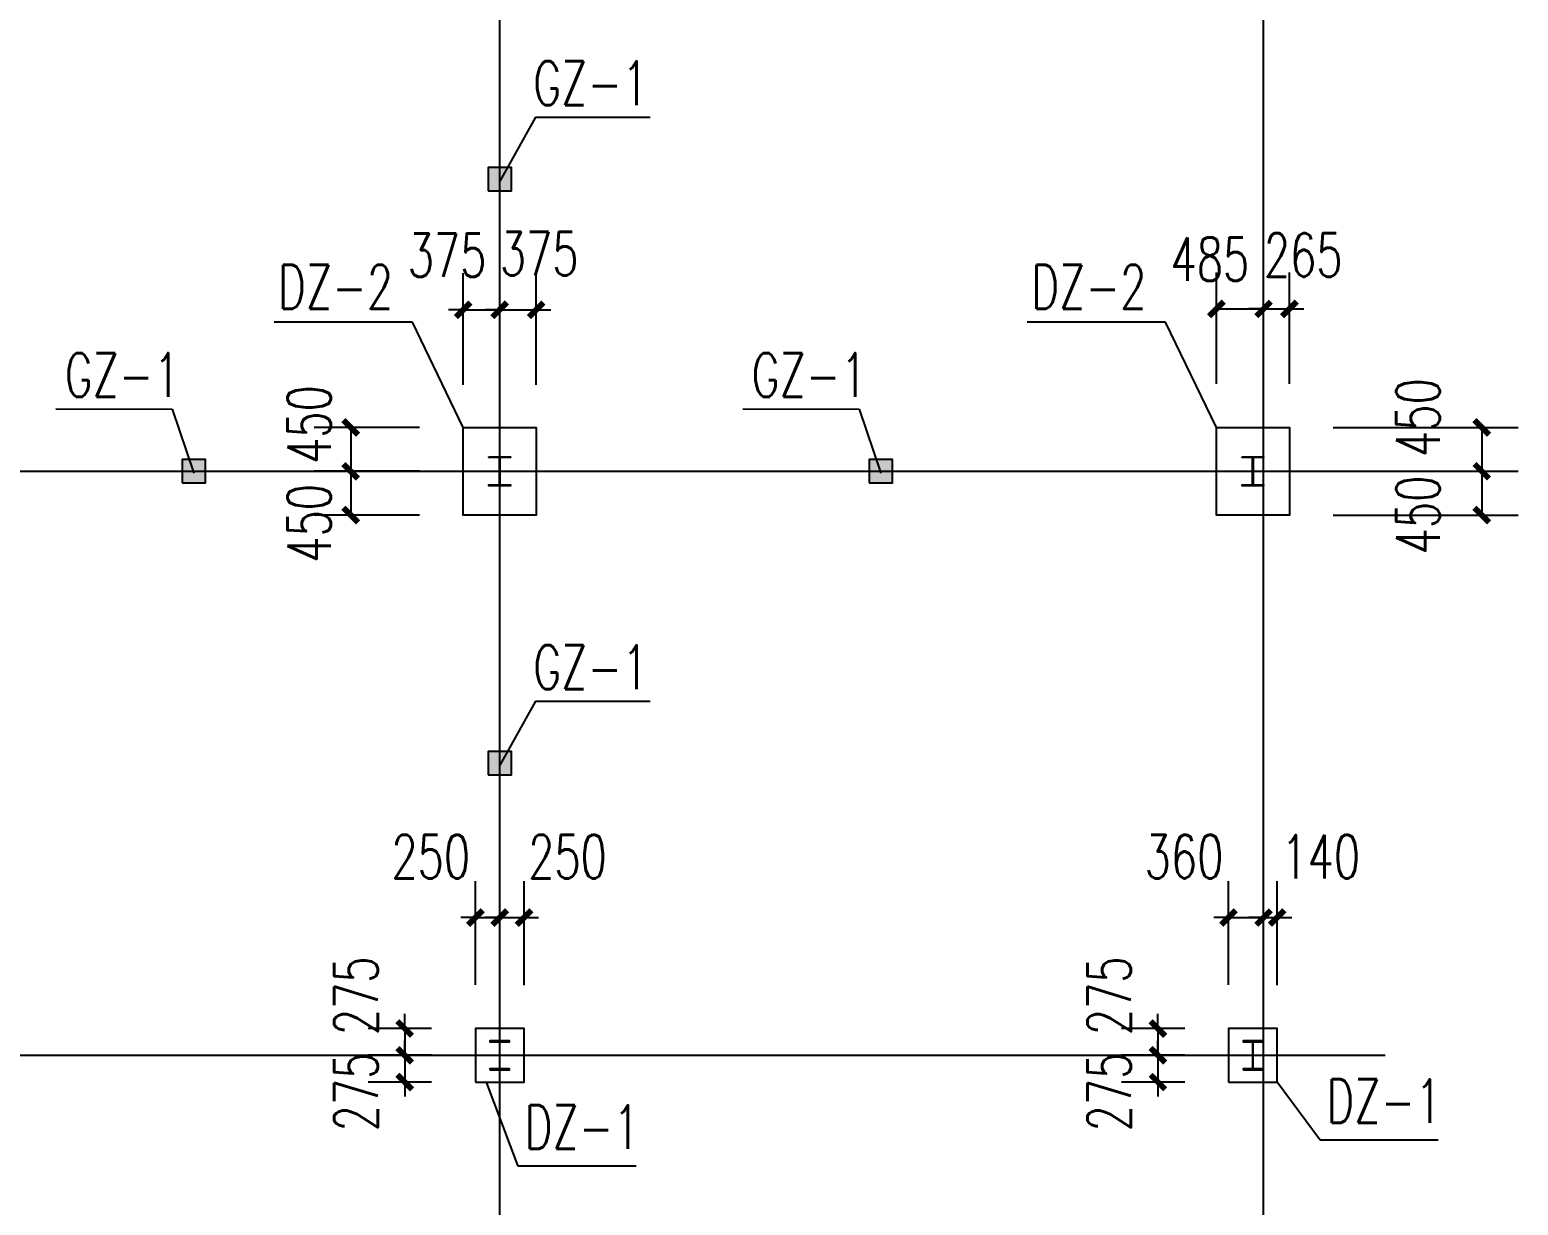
# Model space of a CAD drawing. Extents: x 180850 to 1400258, y 48356 to 327067.
# Drawn here: x 360893 to 376189, y 94595 to 106671 of the extents above; entities that cross this region are included whole.
import ezdxf

# ---------------------------------------------------------------- set-up
doc = ezdxf.new("R2010")
doc.units = 0
doc.header["$LTSCALE"] = 1000
for name, color, linetype in [('AXIS', 3, 'Continuous'), ('BASE_DE', 7, 'Continuous'), ('DIM_LEAD', 3, 'Continuous'), ('DOTE', 1, 'Continuous'), ('GZ', 50, 'Continuous'), ('YCX', 90, 'Continuous'), ('承台', 2, 'Continuous')]:
    doc.layers.add(name, color=color, linetype=linetype)
doc.styles.add('_TCH_DIM_T3', font='SIMPLEX', dxfattribs={"width": 0.705882, "bigfont": 'GBCBIG'})
doc.dimstyles.new('_TCH_ARCH&&150', dxfattribs={"dimtxt": 446.25, "dimasz": 150, "dimexe": 375, "dimexo": 450, "dimgap": 189.375, "dimtad": 1, "dimdec": 0, "dimzin": 0, "dimdsep": 46, "dimtxsty": '_TCH_DIM_T3', "dimblk": 'ARCHTICK', "dimcen": 0.09, "dimclrd": 3, "dimclre": 3, "dimclrt": 7, "dimazin": 2, "dimtfac": 1, "dimtdec": 0, "dimtix": 1, "dimtmove": 2, "dimatfit": 3, "dimfxl": 1, "dimtolj": 1, "dimtzin": 0, "dimarcsym": 0})
doc.dimstyles.new('TCH_150_1', dxfattribs={"dimtxt": 446.25, "dimasz": 150, "dimexe": 375, "dimexo": 450, "dimgap": 189.375, "dimtad": 1, "dimdec": 0, "dimzin": 0, "dimdsep": 46, "dimtxsty": '_TCH_DIM_T3', "dimblk": 'ARCHTICK', "dimcen": 0.09, "dimclrd": 256, "dimclre": 256, "dimclrt": 7, "dimazin": 2, "dimtfac": 1, "dimtdec": 0, "dimtix": 1, "dimtmove": 2, "dimatfit": 3, "dimfxl": 1, "dimtolj": 1, "dimtzin": 0, "dimarcsym": 0})

# ---------------------------------------------------------------- blocks, each defined once
blk = doc.blocks.new('A$C33B20A31')
at = {"layer": 'GZ'}
for points in [[(41540, 17900), (41760, 17900), (41760, 17890), (41657, 17890), (41653, 17885), (41653, 17615), (41657, 17610), (41760, 17610), (41760, 17600), (41540, 17600), (41540, 17610), (41643, 17610), (41647, 17615), (41647, 17885), (41643, 17890), (41540, 17890), (41540, 17900)], [(49280, 17900), (49500, 17900), (49500, 17890), (49397, 17890), (49393, 17885), (49393, 17615), (49397, 17610), (49500, 17610), (49500, 17600), (49280, 17600), (49280, 17610), (49383, 17610), (49387, 17615), (49387, 17885), (49383, 17890), (49280, 17890), (49280, 17900)], [(41550, 11600), (41750, 11600), (41750, 11610), (41657, 11610), (41653, 11615), (41653, 11885), (41657, 11890), (41750, 11890), (41750, 11900), (41550, 11900), (41550, 11890), (41643, 11890), (41647, 11885), (41647, 11615), (41643, 11610), (41550, 11610), (41550, 11600)], [(49290, 11600), (49490, 11600), (49490, 11610), (49397, 11610), (49393, 11615), (49393, 11885), (49397, 11890), (49490, 11890), (49490, 11900), (49290, 11900), (49290, 11890), (49383, 11890), (49387, 11885), (49387, 11615), (49383, 11610), (49290, 11610), (49290, 11600)]]:
    blk.add_lwpolyline(points, close=True, dxfattribs=at)
blk = doc.blocks.new('_ArchTick')
at = {"color": 0, "linetype": 'ByBlock', "const_width": 0.4}
blk.add_lwpolyline([(-0.5, -0.5), (0.5, 0.5)], dxfattribs=at)
blk = doc.blocks.new('*D1179')
at = {"color": 3, "lineweight": -2, "transparency": 16777216}
for p, q in [((373087, 103035), (373087, 104178)), ((373572, 103035), (373572, 104178)), ((373087, 103803), (373572, 103803))]:
    blk.add_line(p, q, dxfattribs=at)
at = {"layer": 'Defpoints', "color": 0, "transparency": 16777216}
for p in [(373572, 103803), (373087, 102585), (373572, 102585)]:
    blk.add_point(p, dxfattribs=at)
at = {"color": 3, "lineweight": -2, "transparency": 16777216, "xscale": 150, "yscale": 150, "zscale": 150, "rotation": 180}
blk.add_blockref('_ArchTick', (373087, 103803), dxfattribs=at)
at = {"color": 3, "lineweight": -2, "transparency": 16777216, "xscale": 150, "yscale": 150, "zscale": 150}
blk.add_blockref('_ArchTick', (373572, 103803), dxfattribs=at)
at = {"color": 7, "transparency": 16777216, "insert": (373020, 104313), "char_height": 446.2, "attachment_point": 5, "style": '_TCH_DIM_T3'}
blk.add_mtext('\\A1;485', dxfattribs=at)
blk = doc.blocks.new('*D1180')
at = {"color": 3, "lineweight": -2, "transparency": 16777216}
for p, q in [((373572, 103035), (373572, 104178)), ((373837, 103035), (373837, 104178)), ((373572, 103803), (373422, 103803)), ((373572, 103803), (373837, 103803)), ((373837, 103803), (373987, 103803))]:
    blk.add_line(p, q, dxfattribs=at)
at = {"layer": 'Defpoints', "color": 0, "transparency": 16777216}
for p in [(373837, 103803), (373572, 102585), (373837, 102585)]:
    blk.add_point(p, dxfattribs=at)
at = {"color": 3, "lineweight": -2, "transparency": 16777216, "xscale": 150, "yscale": 150, "zscale": 150}
blk.add_blockref('_ArchTick', (373572, 103803), dxfattribs=at)
at = {"color": 3, "lineweight": -2, "transparency": 16777216, "xscale": 150, "yscale": 150, "zscale": 150, "rotation": 180}
blk.add_blockref('_ArchTick', (373837, 103803), dxfattribs=at)
at = {"color": 7, "transparency": 16777216, "insert": (373979, 104357), "char_height": 446.2, "attachment_point": 5, "style": '_TCH_DIM_T3'}
blk.add_mtext('\\A1;265', dxfattribs=at)
blk = doc.blocks.new('*D1181')
at = {"color": 3, "lineweight": -2, "transparency": 16777216}
for p, q in [((365347, 103024), (365347, 104169)), ((365722, 103024), (365722, 104169)), ((365347, 103794), (365197, 103794)), ((365347, 103794), (365722, 103794)), ((365722, 103794), (365872, 103794))]:
    blk.add_line(p, q, dxfattribs=at)
at = {"layer": 'Defpoints', "color": 0, "transparency": 16777216}
for p in [(365722, 103794), (365347, 102574), (365722, 102574)]:
    blk.add_point(p, dxfattribs=at)
at = {"color": 3, "lineweight": -2, "transparency": 16777216, "xscale": 150, "yscale": 150, "zscale": 150}
blk.add_blockref('_ArchTick', (365347, 103794), dxfattribs=at)
at = {"color": 3, "lineweight": -2, "transparency": 16777216, "xscale": 150, "yscale": 150, "zscale": 150, "rotation": 180}
blk.add_blockref('_ArchTick', (365722, 103794), dxfattribs=at)
at = {"color": 7, "transparency": 16777216, "insert": (365182, 104354), "char_height": 446.2, "attachment_point": 5, "style": '_TCH_DIM_T3'}
blk.add_mtext('\\A1;375', dxfattribs=at)
blk = doc.blocks.new('*D1182')
at = {"color": 3, "lineweight": -2, "transparency": 16777216}
for p, q in [((365722, 103024), (365722, 104169)), ((366097, 103024), (366097, 104169)), ((365722, 103794), (365572, 103794)), ((365722, 103794), (366097, 103794)), ((366097, 103794), (366247, 103794))]:
    blk.add_line(p, q, dxfattribs=at)
at = {"layer": 'Defpoints', "color": 0, "transparency": 16777216}
for p in [(366097, 103794), (365722, 102574), (366097, 102574)]:
    blk.add_point(p, dxfattribs=at)
at = {"color": 3, "lineweight": -2, "transparency": 16777216, "xscale": 150, "yscale": 150, "zscale": 150}
blk.add_blockref('_ArchTick', (365722, 103794), dxfattribs=at)
at = {"color": 3, "lineweight": -2, "transparency": 16777216, "xscale": 150, "yscale": 150, "zscale": 150, "rotation": 180}
blk.add_blockref('_ArchTick', (366097, 103794), dxfattribs=at)
at = {"color": 7, "transparency": 16777216, "insert": (366128, 104371), "char_height": 446.2, "attachment_point": 5, "style": '_TCH_DIM_T3'}
blk.add_mtext('\\A1;375', dxfattribs=at)
blk = doc.blocks.new('*D1183')
at = {"color": 3, "lineweight": -2, "transparency": 16777216}
for p, q in [((374287, 102135), (376189, 102135)), ((375814, 102135), (375814, 101685)), ((374287, 101685), (376189, 101685))]:
    blk.add_line(p, q, dxfattribs=at)
at = {"layer": 'Defpoints', "color": 0, "transparency": 16777216}
for p in [(373837, 102135), (373837, 101685), (375814, 101685)]:
    blk.add_point(p, dxfattribs=at)
at = {"color": 3, "lineweight": -2, "transparency": 16777216, "xscale": 150, "yscale": 150, "zscale": 150}
for p, rotation in [((375814, 102135), 90), ((375814, 101685), 270)]:
    blk.add_blockref('_ArchTick', p, dxfattribs=dict(at, rotation=rotation))
at = {"color": 7, "transparency": 16777216, "insert": (375159, 101685), "char_height": 446.2, "attachment_point": 5, "rotation": 90, "style": '_TCH_DIM_T3'}
blk.add_mtext('\\A1;450', dxfattribs=at)
blk = doc.blocks.new('*D1184')
at = {"color": 3, "lineweight": -2, "transparency": 16777216}
for p, q in [((374287, 102585), (376189, 102585)), ((375814, 102585), (375814, 102135)), ((374287, 102135), (376189, 102135))]:
    blk.add_line(p, q, dxfattribs=at)
at = {"layer": 'Defpoints', "color": 0, "transparency": 16777216}
for p in [(373837, 102585), (373837, 102135), (375814, 102135)]:
    blk.add_point(p, dxfattribs=at)
at = {"color": 3, "lineweight": -2, "transparency": 16777216, "xscale": 150, "yscale": 150, "zscale": 150}
for p, rotation in [((375814, 102585), 90), ((375814, 102135), 270)]:
    blk.add_blockref('_ArchTick', p, dxfattribs=dict(at, rotation=rotation))
at = {"color": 7, "transparency": 16777216, "insert": (375159, 102686), "char_height": 446.2, "attachment_point": 5, "rotation": 90, "style": '_TCH_DIM_T3'}
blk.add_mtext('\\A1;450', dxfattribs=at)
blk = doc.blocks.new('*D1185')
at = {"color": 3, "lineweight": -2, "transparency": 16777216}
for p, q in [((364897, 102135), (363816, 102135)), ((364191, 102135), (364191, 101685)), ((364897, 101685), (363816, 101685))]:
    blk.add_line(p, q, dxfattribs=at)
at = {"layer": 'Defpoints', "color": 0, "transparency": 16777216}
for p in [(365347, 102135), (364191, 101685), (365347, 101685)]:
    blk.add_point(p, dxfattribs=at)
at = {"color": 3, "lineweight": -2, "transparency": 16777216, "xscale": 150, "yscale": 150, "zscale": 150}
for p, rotation in [((364191, 102135), 90), ((364191, 101685), 270)]:
    blk.add_blockref('_ArchTick', p, dxfattribs=dict(at, rotation=rotation))
at = {"color": 7, "transparency": 16777216, "insert": (363764, 101599), "char_height": 446.2, "attachment_point": 5, "rotation": 90, "style": '_TCH_DIM_T3'}
blk.add_mtext('\\A1;450', dxfattribs=at)
blk = doc.blocks.new('*D1186')
at = {"color": 3, "lineweight": -2, "transparency": 16777216}
for p, q in [((364897, 102585), (363816, 102585)), ((364191, 102585), (364191, 102135)), ((364897, 102135), (363816, 102135))]:
    blk.add_line(p, q, dxfattribs=at)
at = {"layer": 'Defpoints', "color": 0, "transparency": 16777216}
for p in [(365347, 102585), (364191, 102135), (365347, 102135)]:
    blk.add_point(p, dxfattribs=at)
at = {"color": 3, "lineweight": -2, "transparency": 16777216, "xscale": 150, "yscale": 150, "zscale": 150}
for p, rotation in [((364191, 102585), 90), ((364191, 102135), 270)]:
    blk.add_blockref('_ArchTick', p, dxfattribs=dict(at, rotation=rotation))
at = {"color": 7, "transparency": 16777216, "insert": (363764, 102615), "char_height": 446.2, "attachment_point": 5, "rotation": 90, "style": '_TCH_DIM_T3'}
blk.add_mtext('\\A1;450', dxfattribs=at)
blk = doc.blocks.new('*D1219')
at = {"layer": 'AXIS', "linetype": 'ByBlock', "lineweight": -2, "transparency": 16777216}
for p, q in [((365472, 96860), (365472, 97925)), ((365722, 96860), (365722, 97925)), ((365472, 97550), (365322, 97550)), ((365472, 97550), (365722, 97550)), ((365722, 97550), (365872, 97550))]:
    blk.add_line(p, q, dxfattribs=at)
at = {"layer": 'Defpoints', "color": 0, "linetype": 'ByBlock', "transparency": 16777216}
for p in [(365722, 97550), (365472, 96410), (365722, 96410)]:
    blk.add_point(p, dxfattribs=at)
at = {"layer": 'AXIS', "linetype": 'ByBlock', "lineweight": -2, "transparency": 16777216, "xscale": 150, "yscale": 150, "zscale": 150}
blk.add_blockref('_ArchTick', (365472, 97550), dxfattribs=at)
at = {"layer": 'AXIS', "linetype": 'ByBlock', "lineweight": -2, "transparency": 16777216, "xscale": 150, "yscale": 150, "zscale": 150, "rotation": 180}
blk.add_blockref('_ArchTick', (365722, 97550), dxfattribs=at)
at = {"layer": 'AXIS', "color": 7, "linetype": 'ByBlock', "transparency": 16777216, "insert": (365014, 98176), "char_height": 446.2, "attachment_point": 5, "style": '_TCH_DIM_T3'}
blk.add_mtext('\\A1;250', dxfattribs=at)
blk = doc.blocks.new('*D1220')
at = {"layer": 'AXIS', "linetype": 'ByBlock', "lineweight": -2, "transparency": 16777216}
for p, q in [((364746, 96135), (364746, 96285)), ((365022, 96135), (364371, 96135)), ((364746, 96135), (364746, 95860)), ((365022, 95860), (364371, 95860)), ((364746, 95860), (364746, 95710))]:
    blk.add_line(p, q, dxfattribs=at)
at = {"layer": 'Defpoints', "color": 0, "linetype": 'ByBlock', "transparency": 16777216}
for p in [(365472, 96135), (364746, 95860), (365472, 95860)]:
    blk.add_point(p, dxfattribs=at)
at = {"layer": 'AXIS', "linetype": 'ByBlock', "lineweight": -2, "transparency": 16777216, "xscale": 150, "yscale": 150, "zscale": 150}
for p, rotation in [((364746, 96135), 270), ((364746, 95860), 90)]:
    blk.add_blockref('_ArchTick', p, dxfattribs=dict(at, rotation=rotation))
at = {"layer": 'AXIS', "color": 7, "linetype": 'ByBlock', "transparency": 16777216, "insert": (364246, 95758), "char_height": 446.2, "attachment_point": 5, "rotation": 90, "style": '_TCH_DIM_T3'}
blk.add_mtext('\\A1;275', dxfattribs=at)
blk = doc.blocks.new('*D1221')
at = {"layer": 'AXIS', "linetype": 'ByBlock', "lineweight": -2, "transparency": 16777216}
for p, q in [((364746, 96410), (364746, 96560)), ((365022, 96410), (364371, 96410)), ((364746, 96410), (364746, 96135)), ((365022, 96135), (364371, 96135)), ((364746, 96135), (364746, 95985))]:
    blk.add_line(p, q, dxfattribs=at)
at = {"layer": 'Defpoints', "color": 0, "linetype": 'ByBlock', "transparency": 16777216}
for p in [(365472, 96410), (364746, 96135), (365472, 96135)]:
    blk.add_point(p, dxfattribs=at)
at = {"layer": 'AXIS', "linetype": 'ByBlock', "lineweight": -2, "transparency": 16777216, "xscale": 150, "yscale": 150, "zscale": 150}
for p, rotation in [((364746, 96410), 270), ((364746, 96135), 90)]:
    blk.add_blockref('_ArchTick', p, dxfattribs=dict(at, rotation=rotation))
at = {"layer": 'AXIS', "color": 7, "linetype": 'ByBlock', "transparency": 16777216, "insert": (364246, 96746), "char_height": 446.2, "attachment_point": 5, "rotation": 90, "style": '_TCH_DIM_T3'}
blk.add_mtext('\\A1;275', dxfattribs=at)
blk = doc.blocks.new('*D1222')
at = {"layer": 'AXIS', "linetype": 'ByBlock', "lineweight": -2, "transparency": 16777216}
for p, q in [((365722, 96860), (365722, 97925)), ((365972, 96854), (365972, 97925)), ((365722, 97550), (365572, 97550)), ((365722, 97550), (365972, 97550)), ((365972, 97550), (366122, 97550))]:
    blk.add_line(p, q, dxfattribs=at)
at = {"layer": 'Defpoints', "color": 0, "linetype": 'ByBlock', "transparency": 16777216}
for p in [(365972, 97550), (365722, 96410), (365972, 96404)]:
    blk.add_point(p, dxfattribs=at)
at = {"layer": 'AXIS', "linetype": 'ByBlock', "lineweight": -2, "transparency": 16777216, "xscale": 150, "yscale": 150, "zscale": 150}
blk.add_blockref('_ArchTick', (365722, 97550), dxfattribs=at)
at = {"layer": 'AXIS', "linetype": 'ByBlock', "lineweight": -2, "transparency": 16777216, "xscale": 150, "yscale": 150, "zscale": 150, "rotation": 180}
blk.add_blockref('_ArchTick', (365972, 97550), dxfattribs=at)
at = {"layer": 'AXIS', "color": 7, "linetype": 'ByBlock', "transparency": 16777216, "insert": (366419, 98176), "char_height": 446.2, "attachment_point": 5, "style": '_TCH_DIM_T3'}
blk.add_mtext('\\A1;250', dxfattribs=at)
blk = doc.blocks.new('*D1223')
at = {"layer": 'AXIS', "linetype": 'ByBlock', "lineweight": -2, "transparency": 16777216}
for p, q in [((373212, 96860), (373212, 97925)), ((373572, 96860), (373572, 97925)), ((373212, 97550), (373062, 97550)), ((373212, 97550), (373572, 97550)), ((373572, 97550), (373722, 97550))]:
    blk.add_line(p, q, dxfattribs=at)
at = {"layer": 'Defpoints', "color": 0, "linetype": 'ByBlock', "transparency": 16777216}
for p in [(373572, 97550), (373212, 96410), (373572, 96410)]:
    blk.add_point(p, dxfattribs=at)
at = {"layer": 'AXIS', "linetype": 'ByBlock', "lineweight": -2, "transparency": 16777216, "xscale": 150, "yscale": 150, "zscale": 150}
blk.add_blockref('_ArchTick', (373212, 97550), dxfattribs=at)
at = {"layer": 'AXIS', "linetype": 'ByBlock', "lineweight": -2, "transparency": 16777216, "xscale": 150, "yscale": 150, "zscale": 150, "rotation": 180}
blk.add_blockref('_ArchTick', (373572, 97550), dxfattribs=at)
at = {"layer": 'AXIS', "color": 7, "linetype": 'ByBlock', "transparency": 16777216, "insert": (372754, 98176), "char_height": 446.2, "attachment_point": 5, "style": '_TCH_DIM_T3'}
blk.add_mtext('\\A1;360', dxfattribs=at)
blk = doc.blocks.new('*D1224')
at = {"layer": 'AXIS', "linetype": 'ByBlock', "lineweight": -2, "transparency": 16777216}
for p, q in [((372486, 96135), (372486, 96285)), ((372762, 96135), (372111, 96135)), ((372486, 96135), (372486, 95860)), ((372762, 95860), (372111, 95860)), ((372486, 95860), (372486, 95710))]:
    blk.add_line(p, q, dxfattribs=at)
at = {"layer": 'Defpoints', "color": 0, "linetype": 'ByBlock', "transparency": 16777216}
for p in [(373212, 96135), (372486, 95860), (373212, 95860)]:
    blk.add_point(p, dxfattribs=at)
at = {"layer": 'AXIS', "linetype": 'ByBlock', "lineweight": -2, "transparency": 16777216, "xscale": 150, "yscale": 150, "zscale": 150}
for p, rotation in [((372486, 96135), 270), ((372486, 95860), 90)]:
    blk.add_blockref('_ArchTick', p, dxfattribs=dict(at, rotation=rotation))
at = {"layer": 'AXIS', "color": 7, "linetype": 'ByBlock', "transparency": 16777216, "insert": (371986, 95758), "char_height": 446.2, "attachment_point": 5, "rotation": 90, "style": '_TCH_DIM_T3'}
blk.add_mtext('\\A1;275', dxfattribs=at)
blk = doc.blocks.new('*D1225')
at = {"layer": 'AXIS', "linetype": 'ByBlock', "lineweight": -2, "transparency": 16777216}
for p, q in [((372486, 96410), (372486, 96560)), ((372762, 96410), (372111, 96410)), ((372486, 96410), (372486, 96135)), ((372762, 96135), (372111, 96135)), ((372486, 96135), (372486, 95985))]:
    blk.add_line(p, q, dxfattribs=at)
at = {"layer": 'Defpoints', "color": 0, "linetype": 'ByBlock', "transparency": 16777216}
for p in [(373212, 96410), (372486, 96135), (373212, 96135)]:
    blk.add_point(p, dxfattribs=at)
at = {"layer": 'AXIS', "linetype": 'ByBlock', "lineweight": -2, "transparency": 16777216, "xscale": 150, "yscale": 150, "zscale": 150}
for p, rotation in [((372486, 96410), 270), ((372486, 96135), 90)]:
    blk.add_blockref('_ArchTick', p, dxfattribs=dict(at, rotation=rotation))
at = {"layer": 'AXIS', "color": 7, "linetype": 'ByBlock', "transparency": 16777216, "insert": (371986, 96746), "char_height": 446.2, "attachment_point": 5, "rotation": 90, "style": '_TCH_DIM_T3'}
blk.add_mtext('\\A1;275', dxfattribs=at)
blk = doc.blocks.new('*D1226')
at = {"layer": 'AXIS', "linetype": 'ByBlock', "lineweight": -2, "transparency": 16777216}
for p, q in [((373572, 96860), (373572, 97925)), ((373712, 96854), (373712, 97925)), ((373572, 97550), (373422, 97550)), ((373572, 97550), (373712, 97550)), ((373712, 97550), (373862, 97550))]:
    blk.add_line(p, q, dxfattribs=at)
at = {"layer": 'Defpoints', "color": 0, "linetype": 'ByBlock', "transparency": 16777216}
for p in [(373712, 97550), (373572, 96410), (373712, 96404)]:
    blk.add_point(p, dxfattribs=at)
at = {"layer": 'AXIS', "linetype": 'ByBlock', "lineweight": -2, "transparency": 16777216, "xscale": 150, "yscale": 150, "zscale": 150}
blk.add_blockref('_ArchTick', (373572, 97550), dxfattribs=at)
at = {"layer": 'AXIS', "linetype": 'ByBlock', "lineweight": -2, "transparency": 16777216, "xscale": 150, "yscale": 150, "zscale": 150, "rotation": 180}
blk.add_blockref('_ArchTick', (373712, 97550), dxfattribs=at)
at = {"layer": 'AXIS', "color": 7, "linetype": 'ByBlock', "transparency": 16777216, "insert": (374159, 98176), "char_height": 446.2, "attachment_point": 5, "style": '_TCH_DIM_T3'}
blk.add_mtext('\\A1;140', dxfattribs=at)

msp = doc.modelspace()

# ---------------------------------------------------------------- hatches: boundary and pattern name
h = msp.add_hatch(color=256)
h.dxf.hatch_style = 1
h.paths.add_polyline_path([(365842.19, 105254.96), (365602.19, 105254.96), (365602.19, 105014.96), (365842.19, 105014.96)])
h = msp.add_hatch(color=256)
h.dxf.hatch_style = 1
h.paths.add_polyline_path([(362697.86, 102254.96), (362457.86, 102254.96), (362457.86, 102014.96), (362697.86, 102014.96)])
h = msp.add_hatch(color=256)
h.dxf.hatch_style = 1
h.paths.add_polyline_path([(369757.25, 102254.96), (369517.25, 102254.96), (369517.25, 102014.96), (369757.25, 102014.96)])
h = msp.add_hatch(color=256)
h.dxf.hatch_style = 1
h.paths.add_polyline_path([(365842.19, 99254.96), (365602.19, 99254.96), (365602.19, 99014.96), (365842.19, 99014.96)])

# ---------------------------------------------------------------- linework, layer by layer
for points in [[(365602.19, 105014.96), (365842.19, 105014.96), (365842.19, 105254.96), (365602.19, 105254.96)], [(362457.86, 102014.96), (362697.86, 102014.96), (362697.86, 102254.96), (362457.86, 102254.96)], [(369517.25, 102014.96), (369757.25, 102014.96), (369757.25, 102254.96), (369517.25, 102254.96)], [(365602.19, 99014.96), (365842.19, 99014.96), (365842.19, 99254.96), (365602.19, 99254.96)]]:
    msp.add_lwpolyline(points, close=True)
at = {"layer": 'BASE_DE'}
for points in [[(365347.19, 102585.09), (366097.19, 102585.21), (366097.19, 101684.96), (365347.19, 101684.83)], [(373087.19, 102585.09), (373837.19, 102585.21), (373837.19, 101684.96), (373087.19, 101684.83)]]:
    msp.add_lwpolyline(points, close=True, dxfattribs=at)
at = {"layer": 'DIM_LEAD'}
for p, q in [((364825.3, 103665.38), (363403.59, 103665.38)), ((365347.19, 102585.09), (364825.3, 103665.38)), ((372565.31, 103665.38), (371143.59, 103665.38)), ((373087.19, 102585.09), (372565.31, 103665.38))]:
    msp.add_line(p, q, dxfattribs=at)
at = {"layer": 'DOTE'}
for p, q in [((365722.19, 83259.96), (365722.19, 121009.96)), ((373572.19, 83259.96), (373572.19, 121009.96)), ((322947.19, 102134.96), (374822.19, 102134.96)), ((322947.19, 96134.96), (374822.19, 96134.96))]:
    msp.add_line(p, q, dxfattribs=at)
at = {"layer": 'YCX'}
for p, q in [((366090.36, 105773.98), (365722.19, 105114.79)), ((366090.36, 105773.98), (367268, 105772.44)), ((361160.17, 102775.52), (362357.22, 102774.75)), ((362357.22, 102774.75), (362577.86, 102114.79)), ((368219.56, 102775.52), (369416.61, 102774.75)), ((369416.61, 102774.75), (369637.25, 102114.79)), ((366090.36, 99773.98), (365722.19, 99114.79)), ((366090.36, 99773.98), (367268, 99772.44)), ((365911.98, 94997.12), (365588.28, 95859.96)), ((374151.98, 95264.28), (373712.19, 95859.96)), ((375366.3, 95261.69), (374151.98, 95264.28)), ((367126.3, 94994.52), (365911.98, 94997.12))]:
    msp.add_line(p, q, dxfattribs=at)
at = {"layer": '承台', "color": 6}
for points in [[(365472.19, 95859.96), (365972.19, 95859.96), (365972.19, 96409.96), (365472.19, 96409.96)], [(373212.19, 95859.96), (373712.19, 95859.96), (373712.19, 96409.96), (373212.19, 96409.96)]]:
    msp.add_lwpolyline(points, close=True, dxfattribs=at)

# ---------------------------------------------------------------- block references
msp.add_blockref('A$C33B20A31', (324072.19, 84384.96))

# ---------------------------------------------------------------- texts
at = {"layer": 'YCX', "style": '_TCH_DIM_T3', "width": 0.705882}
for s, p in [('GZ-1', (366067.3, 105896.93)), ('GZ-1', (361252.27, 102898.47)), ('GZ-1', (368311.66, 102898.47)), ('GZ-1', (366067.3, 99896.93)), ('DZ-1', (374217.76, 95439.69)), ('DZ-1', (365977.76, 95172.52))]:
    msp.add_text(s, height=450, dxfattribs=at).set_placement(p)
at = {"layer": '承台', "color": 6, "style": '_TCH_DIM_T3', "width": 0.705882}
for p in [(363444.11, 103805.37), (371184.11, 103805.37)]:
    msp.add_text('DZ-2', height=450, dxfattribs=at).set_placement(p)

# ---------------------------------------------------------------- dimensions: what is measured, and where the dimension line sits
for base, p1, p2, picture, middle in [((365722.2, 103793.87), (365347.19, 102574.01), (365722.2, 102574.01), '*D1181', (365182.21, 104354.38)), ((366097.19, 103793.87), (365722.2, 102574.01), (366097.19, 102574.01), '*D1182', (366127.58, 104371.02)), ((373837.19, 103803.03), (373572.19, 102585.17), (373837.19, 102585.21), '*D1180', (373979.32, 104357.41)), ((373572.19, 103803.03), (373087.19, 102585.09), (373572.19, 102585.17), '*D1179', (373020.02, 104313.33))]:
    dim = msp.add_linear_dim(base=base, p1=p1, p2=p2, dimstyle='_TCH_ARCH&&150')
    dim.commit()
    dim.dimension.update_dxf_attribs({"geometry": picture, "text_midpoint": middle, "dimtype": 160})
for base, p1, p2, picture, middle in [((364190.9, 102134.96), (365347.31, 102585.09), (365347.19, 102134.96), '*D1186', (363763.69, 102614.89)), ((375813.79, 102135.09), (373837.33, 102585.21), (373837.19, 102135.09), '*D1184', (375158.63, 102685.6)), ((364190.9, 101684.83), (365347.19, 102134.96), (365347.07, 101684.83), '*D1185', (363763.69, 101598.7)), ((375813.79, 101684.96), (373837.19, 102135.09), (373837.19, 101684.96), '*D1183', (375158.63, 101684.96))]:
    dim = msp.add_linear_dim(base=base, p1=p1, p2=p2, angle=90, dimstyle='_TCH_ARCH&&150')
    dim.commit()
    dim.dimension.update_dxf_attribs({"geometry": picture, "text_midpoint": middle, "dimtype": 160})
at = {"layer": 'AXIS', "linetype": 'ByBlock'}
for base, p1, p2, picture, middle in [((365722.19, 97550.05), (365472.19, 96409.96), (365722.19, 96409.96), '*D1219', (365014.14, 98176.22)), ((365972.19, 97550.05), (365722.19, 96409.96), (365972.19, 96404.25), '*D1222', (366419.11, 98176.22)), ((373572.19, 97550.05), (373212.19, 96409.96), (373572.19, 96409.96), '*D1223', (372754.15, 98176.22)), ((373712.19, 97550.05), (373572.19, 96409.96), (373712.19, 96404.25), '*D1226', (374159.11, 98176.22))]:
    dim = msp.add_linear_dim(base=base, p1=p1, p2=p2, dimstyle='TCH_150_1', dxfattribs=at)
    dim.commit()
    dim.dimension.update_dxf_attribs({"geometry": picture, "text_midpoint": middle, "dimtype": 160})
for base, p1, p2, picture, middle in [((364745.95, 96134.96), (365472.19, 96409.96), (365472.19, 96134.96), '*D1221', (364245.95, 96746.08)), ((372485.95, 96134.96), (373212.19, 96409.96), (373212.19, 96134.96), '*D1225', (371985.95, 96746.08)), ((364745.95, 95859.96), (365472.19, 96134.96), (365472.19, 95859.96), '*D1220', (364245.95, 95757.79)), ((372485.95, 95859.96), (373212.19, 96134.96), (373212.19, 95859.96), '*D1224', (371985.95, 95757.79))]:
    dim = msp.add_linear_dim(base=base, p1=p1, p2=p2, angle=90, dimstyle='TCH_150_1', dxfattribs=at)
    dim.commit()
    dim.dimension.update_dxf_attribs({"geometry": picture, "text_midpoint": middle, "dimtype": 160})

doc.saveas('drawing.dxf')
